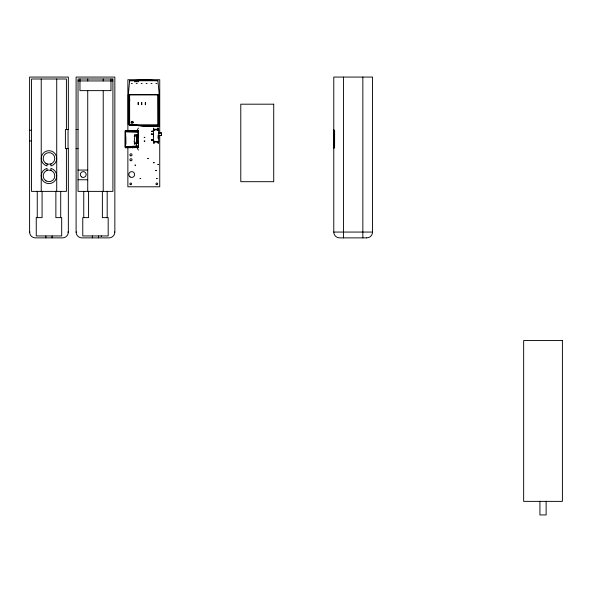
<?xml version="1.0" encoding="UTF-8"?>
<svg xmlns="http://www.w3.org/2000/svg" width="592" height="592" viewBox="0 0 592 592"><rect width="100%" height="100%" fill="white"/><g stroke="black" fill="none" stroke-linecap="round" stroke-linejoin="round"><path stroke-width="0.89" d="M136.93 130.743L136.315 130.684L136.234 131.32L138.484 130.995L125.334 131.01L125.312 146.979L131.121 147.63M334.554 146.979L334.576 131.01M125.341 147.748L125.349 130.536L129.567 130.543L125.349 130.536L125.341 147.748L138.484 147.549L138.447 143.59L136.782 143.508L136.782 134.673L136.782 143.508M334.591 130.536L334.591 147.748M125.733 136.922L125.733 144.559L125.682 133.725M157.798 129.596L158.575 129.367L153.52 129.382L157.798 129.596L157.842 128.101L157.798 129.596L154.327 129.692M153.52 129.53L153.565 128.101L153.52 129.382L157.783 129.271L157.605 129.67L154.49 129.382L153.913 130.203M154.297 141.762L154.26 143.19L154.394 141.673L153.52 141.925L153.565 143.19L153.52 141.754L157.768 141.606L158.575 141.762L158.538 143.19L158.575 141.91L155.237 141.658M134.939 136.027L134.184 136.123L135.057 136.167L135.035 134.303L134.155 142.021M128.272 95.275L129.626 80.741L145.802 79.772L157.916 80.741L159.27 95.275L159.27 126.274L145.802 126.274L129.241 124.919L129.352 94.609L158.19 94.609L158.301 124.919L157.916 125.304L129.626 125.304L128.272 124.335L128.272 95.275L129.241 95.275M131.942 147.186L132.312 147.771L132.652 147.186L131.942 147.186L132.312 147.771L132.763 147.142M153.402 136.345L153.424 136.138M137.322 135.753L137.137 137.137L138.484 135.753L137.322 135.753L137.137 137.137L138.484 135.753M136.515 145.232L136.234 146.831L138.484 147.186L134.095 147.119M157.842 143.19L158.575 141.91L157.605 142.065L157.768 141.606M138.484 135.908L136.937 139.09L136.234 146.831L138.484 145.832L138.447 143.59M138.402 128.079L137.011 130.543L138.484 130.595L138.484 147.667L137.011 147.637L138.402 150.102M129.034 130.906L138.484 130.995L129.034 130.906L129.352 130.41M154.49 141.814L158.575 141.91M129.041 147.615L129.478 147.186L129.567 147.615M157.738 141.481L158.671 142.006L158.671 129.811L153.424 129.226L153.424 142.065L154.357 141.481L153.424 141.673M138.232 136.404L138.232 135.871M153.424 142.065L154.357 141.599L153.424 141.481L158.671 141.481M157.798 142.073L158.575 141.762M154.357 129.618L153.424 129.811L158.671 129.811M153.424 130.884L151.478 131.269L153.424 131.661M153.424 133.799L151.478 134.184L153.424 134.576M153.424 139.631L151.478 140.023L153.424 140.408M134.939 143.775L134.192 143.871L135.05 143.923L134.85 142.095L135.05 143.923M131.32 83.524L132.305 83.435M136.241 83.524L137.226 83.435M141.162 83.524L142.147 83.435M146.083 83.524L147.068 83.435M151.004 83.524L151.989 83.435M155.925 83.524L156.91 83.435M138.484 145.832L125.312 146.979L125.334 131.01M132.312 130.995L136.315 130.684L131.898 130.566L132.763 131.254M129.626 80.741L157.916 80.741M78.033 80.941L112.909 80.941M134.303 81.711L138.683 81.711M110.778 90.628L79.972 90.628L79.972 79.002M158.301 95.275L159.27 95.275M128.272 97.214L129.241 97.214M158.301 97.214L159.27 97.214M128.272 99.145L129.241 99.145L128.272 101.084L129.241 101.084M158.301 99.145L159.27 99.145M158.301 101.084L159.27 101.084M128.272 103.023L129.241 103.023L128.272 104.962L129.241 104.962M158.301 103.023L159.27 103.023M158.301 104.962L159.27 104.962M128.272 106.9L129.241 106.9M158.301 106.9L159.27 106.9M128.272 108.839L129.241 108.839M158.301 108.839L159.27 108.839M128.272 110.771L129.241 110.771M158.301 110.771L159.27 110.771M128.272 112.709L129.241 112.709M158.301 112.709L159.27 112.709M128.272 114.648L129.241 114.648M158.301 114.648L159.27 114.648L158.301 116.587L159.27 116.587M128.272 116.587L129.241 116.587M128.272 118.526L129.241 118.526M158.301 118.526L159.27 118.526M128.272 120.457L129.241 120.457M158.301 120.457L159.27 120.457M128.272 122.396L129.241 122.396M158.301 122.396L159.27 122.396M128.272 124.335L130.188 124.335M158.301 124.335L159.27 124.335M76.102 129.559L78.033 129.559M333.821 129.559L333.821 148.629M29.6 130.262L31.591 130.262M153.424 130.203L154.357 130.203M158.671 138.365L158.094 138.365L158.094 135.45L161.542 135.42L161.557 132.971L158.671 132.926L161.542 132.963L161.549 135.413L158.671 135.45L158.575 138.365L158.33 136.907M29.6 140.933L31.591 140.933M153.424 141.088L154.357 141.088M137.322 142.428L138.484 142.428L137.129 141.051L137.322 142.428L137.129 141.051M76.102 148.629L78.033 148.629M78.033 170.067L87.727 170.067M78.033 179.753L87.727 179.753M29.6 232.064A5.809 5.809 0 0 0 35.409 237.873L62.537 237.873A5.809 5.809 0 0 0 68.346 232.064L68.346 148.629L65.401 148.629L65.401 129.559L68.346 129.559L68.346 77.071L29.6 77.071L29.6 232.064L29.977 232.064M67.666 232.064L68.346 232.064M76.102 232.064A5.809 5.809 0 0 0 81.911 237.873L109.039 237.873A5.809 5.809 0 0 0 114.848 232.064L114.848 77.071L76.102 77.071L76.102 232.064L76.782 232.064M114.471 232.064L114.848 232.064M333.777 232.064L372.531 232.064L372.531 77.071L333.777 77.071L333.777 232.064A5.809 5.809 0 0 0 339.593 237.873L366.707 237.873M125.349 130.536L138.484 130.64L138.447 134.591L138.484 132.349L136.234 131.335M130.58 147.06L125.312 146.979L129.478 147.186M133.637 147.156L136.301 147.512L133.651 147.238M129.463 125.267L159.27 126.274M125.326 131.853L138.484 132.349L136.937 135.524L138.484 134.828L137.455 134.828L136.937 139.09L138.484 142.776M131.032 122.248L133.444 122.352M125.349 146.838L138.484 147.549M125.326 130.891L128.693 131.076M132.793 124.66L145.802 126.274M153.424 129.618L154.357 129.811M157.738 129.811L158.671 130.203M157.605 129.67L158.575 130.203L157.605 130.203L157.605 129.3M136.234 146.875L136.301 147.512M158.575 129.367L158.538 128.101L158.575 129.537M546.127 501.254L546.127 514.929L539.941 514.929L539.926 501.254M362.844 77.071L362.844 237.873M343.471 77.071L343.471 237.873M159.744 133.252L159.744 79.705L127.872 79.705L127.872 131.409M159.744 135.102L159.744 186.798L127.872 186.798L127.872 148.022M145.558 102.342L145.558 104.695M145.277 102.719L145.277 104.695M141.843 102.631L141.843 104.695M141.532 102.372L141.532 104.695M138.387 102.631L138.387 104.444M138.077 102.372L138.077 104.695M136.937 136.419L136.937 142.82M110.97 79.002L110.97 90.628M107.196 191.379L107.196 217.627M103.223 79.002L103.223 80.941M103.223 90.628L103.223 191.379M102.372 191.379L102.372 217.627L108.188 217.627L108.188 235.942L82.762 235.942L82.762 217.627L88.578 217.627L88.578 191.379M101.284 235.942L101.284 236.541M98.575 235.942L98.575 237.873M92.374 235.942L92.374 237.873M87.727 79.002L87.727 80.941M87.727 90.628L87.727 191.379M83.746 191.379L83.746 217.627M68.05 129.559L68.05 148.629M66.415 129.559L66.415 79.002L31.539 79.002L31.539 191.379L66.415 191.379L66.415 148.629M60.702 191.379L60.702 217.627M56.721 79.002L56.721 191.379M55.87 191.379L55.87 217.627L61.686 217.627L61.686 235.942L36.26 235.942L36.26 217.627L42.076 217.627L42.076 191.379M52.074 235.942L52.074 237.873M50.912 163.917L50.912 165.945A7.748 7.748 0 0 0 55.337 154.016A7.748 7.748 0 0 0 42.609 154.016A7.748 7.748 0 0 0 47.034 165.945L47.034 163.917M50.912 170.4L50.912 168.372A7.748 7.748 0 0 1 55.337 180.301A7.748 7.748 0 0 1 42.609 180.301A7.748 7.748 0 0 1 47.034 168.372L47.034 170.4M45.873 235.942L45.873 237.873M41.225 79.002L41.225 191.379M37.252 191.379L37.252 217.627M372.531 232.064A5.809 5.809 0 0 1 366.714 237.873M129.796 100.122L129.204 100.122L129.796 100.122M129.552 123.343L128.96 123.343L129.552 123.343M135.457 165.175L134.872 165.124L135.457 165.205M140.689 178.458L140.104 178.458L140.689 178.458M144.803 137.366L144.219 137.396L144.803 137.366M144.803 141.059L144.219 141.088L144.803 141.059M148.252 158.53L147.667 158.478L148.252 158.56M151.796 134.192L151.212 134.14L151.796 134.221M151.796 140.008L151.212 139.949L151.796 140.038M154.157 162.711L153.565 162.741L154.157 162.711M156.369 170.585L155.777 170.585L156.369 170.585M157.109 178.458L156.517 178.458L157.109 178.458M158.338 164.435L157.753 164.384L158.338 164.465M112.909 79.002L78.033 79.002L78.033 191.379L112.909 191.379L112.909 79.002M157.916 94.883L129.626 94.883L129.626 124.919L157.916 124.919L157.916 94.883M273.719 104.192L240.781 104.192L240.781 181.692L273.719 181.692L273.719 104.192M562.4 340.563L523.654 340.563L523.654 501.372L562.4 501.372L562.4 340.563M46.065 180.908A5.809 5.809 0 0 0 54.79 175.876A5.809 5.809 0 0 0 46.065 170.844A5.809 5.809 0 0 0 46.065 180.908M45.88 163.362A5.809 5.809 0 0 0 54.782 158.656A5.809 5.809 0 0 0 46.257 153.306A5.809 5.809 0 0 0 45.88 163.362M81.585 176.912A2.908 2.908 0 0 0 86.151 174.795A2.908 2.908 0 0 0 82.036 171.895A2.908 2.908 0 0 0 81.585 176.912M130.011 176.875A2.908 2.908 0 0 0 134.606 174.825A2.908 2.908 0 0 0 130.536 171.865A2.908 2.908 0 0 0 130.011 176.875M130.299 184.615A0.858 0.858 0 0 0 131.594 183.875A0.858 0.858 0 0 0 130.299 183.128A0.858 0.858 0 0 0 130.299 184.615M156.384 184.615A0.858 0.858 0 0 0 157.672 183.875A0.858 0.858 0 0 0 156.384 183.128A0.858 0.858 0 0 0 156.384 184.615M130.351 160.624A1.066 1.066 0 0 0 132.038 159.87A1.066 1.066 0 0 0 130.543 158.789A1.066 1.066 0 0 0 130.351 160.624M130.351 155.703A1.066 1.066 0 0 0 132.038 154.949A1.066 1.066 0 0 0 130.543 153.868A1.066 1.066 0 0 0 130.351 155.703M131.557 122.988A0.969 0.969 0 0 0 133.178 122.551A0.969 0.969 0 0 0 131.994 121.367A0.969 0.969 0 0 0 131.557 122.988"/></g></svg>
